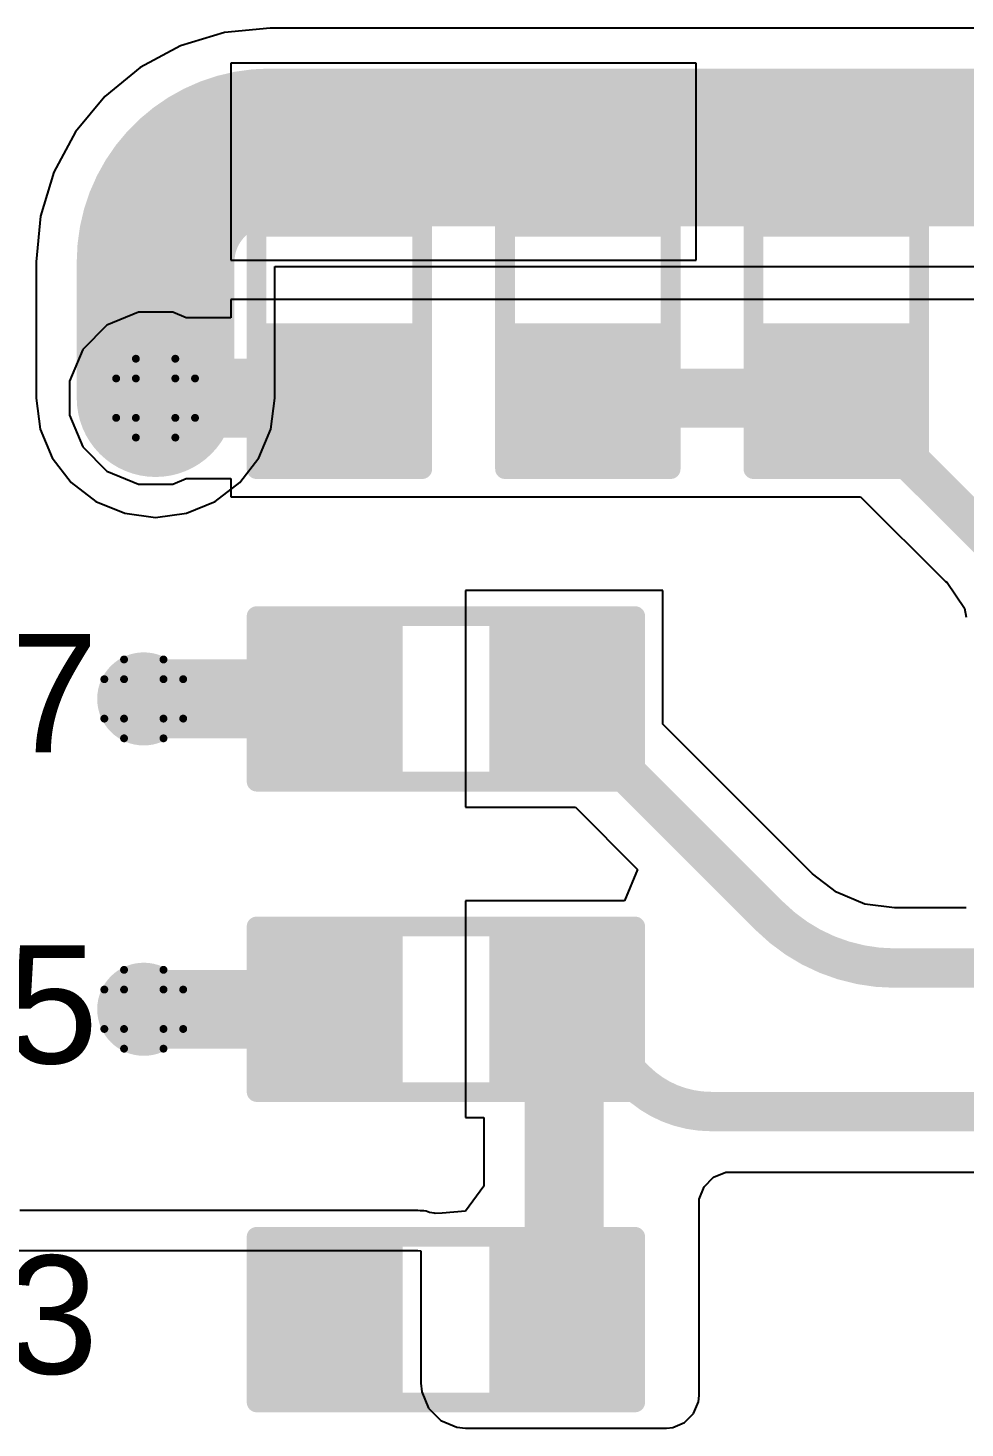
# Model space of a CAD drawing. Header units: inches. Extents: x -0.1 to 10.2, y 0 to 6.5.
# Drawn here: x 0.2557 to 0.4933, y 3.3129 to 3.6681 of the extents above; entities that cross this region are included whole.
import ezdxf

# ---------------------------------------------------------------- set-up
doc = ezdxf.new("R2010")
doc.units = ezdxf.units.IN
doc.header["$MEASUREMENT"] = 0
for name, color, linetype in [('Bottom Layer', 5, 'Continuous'), ('Drill Drawing', 1, 'Continuous'), ('Top Layer', 1, 'Continuous'), ('Top Overlay', 2, 'Continuous'), ('Top Paste', 8, 'Continuous'), ('Top Solder', 216, 'Continuous'), ('Via Holes', 16, 'Continuous')]:
    doc.layers.add(name, color=color, linetype=linetype)
doc.styles.add('Arial', font='', dxfattribs={"height": 0.2})
doc.styles.get('Arial').set_extended_font_data('Arial')

# ---------------------------------------------------------------- blocks, each defined once
blk = doc.blocks.new('R___0603_29')
at = {"layer": 'Top Layer'}
for points in [[(-0.015, 0.0175), (-0.015, -0.0175), (-0.045, -0.0175), (-0.045, 0.0175)], [(0.045, 0.0175), (0.045, -0.0175), (0.015, -0.0175), (0.015, 0.0175)]]:
    blk.add_hatch(color=1, dxfattribs=at).paths.add_polyline_path(points)
at = {"layer": 'Top Paste'}
for points in [[(-0.015, 0.0175), (-0.015, -0.0175), (-0.045, -0.0175), (-0.045, 0.0175)], [(0.045, 0.0175), (0.045, -0.0175), (0.015, -0.0175), (0.015, 0.0175)]]:
    blk.add_hatch(color=8, dxfattribs=at).paths.add_polyline_path(points)
at = {"layer": 'Top Solder'}
for points in [[(-0.011, 0.0215), (-0.011, -0.0215), (-0.049, -0.0215), (-0.049, 0.0215)], [(0.049, 0.0215), (0.049, -0.0215), (0.011, -0.0215), (0.011, 0.0215)]]:
    blk.add_hatch(color=216, dxfattribs=at).paths.add_polyline_path(points)
at = {"layer": 'Top Overlay'}
for points in [[(-0.048, -0.021, 0.005, 0.005, 0), (-0.048, 0.021, 0.005, 0.005, 0)], [(0.048, 0.021, 0.005, 0.005, 0), (-0.048, 0.021, 0.005, 0.005, 0)], [(0.048, -0.021, 0.005, 0.005, 0), (0.048, 0.021, 0.005, 0.005, 0)], [(0.048, -0.021, 0.005, 0.005, 0), (-0.048, -0.021, 0.005, 0.005, 0)]]:
    blk.add_lwpolyline(points, format="xyseb", dxfattribs=at)
for points in [[(-0.04925, 0.021, 0.0025, 0.0025, 1), (-0.04675, 0.021, 0.0025, 0.0025, 1)], [(-0.04925, 0.021, 0.0025, 0.0025, 1), (-0.04675, 0.021, 0.0025, 0.0025, 1)], [(0.04675, 0.021, 0.0025, 0.0025, 1), (0.04925, 0.021, 0.0025, 0.0025, 1)], [(0.04675, 0.021, 0.0025, 0.0025, 1), (0.04925, 0.021, 0.0025, 0.0025, 1)], [(-0.04925, -0.021, 0.0025, 0.0025, 1), (-0.04675, -0.021, 0.0025, 0.0025, 1)], [(-0.04925, -0.021, 0.0025, 0.0025, 1), (-0.04675, -0.021, 0.0025, 0.0025, 1)], [(0.04675, -0.021, 0.0025, 0.0025, 1), (0.04925, -0.021, 0.0025, 0.0025, 1)], [(0.04675, -0.021, 0.0025, 0.0025, 1), (0.04925, -0.021, 0.0025, 0.0025, 1)]]:
    blk.add_lwpolyline(points, format="xyseb", close=True, dxfattribs=at)
blk = doc.blocks.new('R___0603_30')
at = {"layer": 'Top Layer'}
for points in [[(-0.015, 0.0175), (-0.015, -0.0175), (-0.045, -0.0175), (-0.045, 0.0175)], [(0.045, 0.0175), (0.045, -0.0175), (0.015, -0.0175), (0.015, 0.0175)]]:
    blk.add_hatch(color=1, dxfattribs=at).paths.add_polyline_path(points)
at = {"layer": 'Top Paste'}
for points in [[(-0.015, 0.0175), (-0.015, -0.0175), (-0.045, -0.0175), (-0.045, 0.0175)], [(0.045, 0.0175), (0.045, -0.0175), (0.015, -0.0175), (0.015, 0.0175)]]:
    blk.add_hatch(color=8, dxfattribs=at).paths.add_polyline_path(points)
at = {"layer": 'Top Solder'}
for points in [[(-0.011, 0.0215), (-0.011, -0.0215), (-0.049, -0.0215), (-0.049, 0.0215)], [(0.049, 0.0215), (0.049, -0.0215), (0.011, -0.0215), (0.011, 0.0215)]]:
    blk.add_hatch(color=216, dxfattribs=at).paths.add_polyline_path(points)
at = {"layer": 'Top Overlay'}
for points in [[(-0.048, -0.021, 0.005, 0.005, 0), (-0.048, 0.021, 0.005, 0.005, 0)], [(-0.048, 0.021, 0.005, 0.005, 0), (0.048, 0.021, 0.005, 0.005, 0)], [(0.048, -0.021, 0.005, 0.005, 0), (0.048, 0.021, 0.005, 0.005, 0)], [(-0.048, -0.021, 0.005, 0.005, 0), (0.048, -0.021, 0.005, 0.005, 0)]]:
    blk.add_lwpolyline(points, format="xyseb", dxfattribs=at)
for points in [[(-0.04925, 0.021, 0.0025, 0.0025, 1), (-0.04675, 0.021, 0.0025, 0.0025, 1)], [(-0.04925, 0.021, 0.0025, 0.0025, 1), (-0.04675, 0.021, 0.0025, 0.0025, 1)], [(0.04675, 0.021, 0.0025, 0.0025, 1), (0.04925, 0.021, 0.0025, 0.0025, 1)], [(0.04675, 0.021, 0.0025, 0.0025, 1), (0.04925, 0.021, 0.0025, 0.0025, 1)], [(-0.04925, -0.021, 0.0025, 0.0025, 1), (-0.04675, -0.021, 0.0025, 0.0025, 1)], [(-0.04925, -0.021, 0.0025, 0.0025, 1), (-0.04675, -0.021, 0.0025, 0.0025, 1)], [(0.04675, -0.021, 0.0025, 0.0025, 1), (0.04925, -0.021, 0.0025, 0.0025, 1)], [(0.04675, -0.021, 0.0025, 0.0025, 1), (0.04925, -0.021, 0.0025, 0.0025, 1)]]:
    blk.add_lwpolyline(points, format="xyseb", close=True, dxfattribs=at)
blk = doc.blocks.new('R___0603_31')
at = {"layer": 'Top Layer'}
for points in [[(-0.015, 0.0175), (-0.015, -0.0175), (-0.045, -0.0175), (-0.045, 0.0175)], [(0.045, 0.0175), (0.045, -0.0175), (0.015, -0.0175), (0.015, 0.0175)]]:
    blk.add_hatch(color=1, dxfattribs=at).paths.add_polyline_path(points)
at = {"layer": 'Top Paste'}
for points in [[(-0.015, 0.0175), (-0.015, -0.0175), (-0.045, -0.0175), (-0.045, 0.0175)], [(0.045, 0.0175), (0.045, -0.0175), (0.015, -0.0175), (0.015, 0.0175)]]:
    blk.add_hatch(color=8, dxfattribs=at).paths.add_polyline_path(points)
at = {"layer": 'Top Solder'}
for points in [[(-0.011, 0.0215), (-0.011, -0.0215), (-0.049, -0.0215), (-0.049, 0.0215)], [(0.049, 0.0215), (0.049, -0.0215), (0.011, -0.0215), (0.011, 0.0215)]]:
    blk.add_hatch(color=216, dxfattribs=at).paths.add_polyline_path(points)
at = {"layer": 'Top Overlay'}
for points in [[(-0.048, 0.021, 0.005, 0.005, 0), (-0.048, -0.021, 0.005, 0.005, 0)], [(-0.048, 0.021, 0.005, 0.005, 0), (0.048, 0.021, 0.005, 0.005, 0)], [(0.048, 0.021, 0.005, 0.005, 0), (0.048, -0.021, 0.005, 0.005, 0)], [(-0.048, -0.021, 0.005, 0.005, 0), (0.048, -0.021, 0.005, 0.005, 0)]]:
    blk.add_lwpolyline(points, format="xyseb", dxfattribs=at)
for points in [[(-0.04925, 0.021, 0.0025, 0.0025, 1), (-0.04675, 0.021, 0.0025, 0.0025, 1)], [(-0.04925, 0.021, 0.0025, 0.0025, 1), (-0.04675, 0.021, 0.0025, 0.0025, 1)], [(0.04675, 0.021, 0.0025, 0.0025, 1), (0.04925, 0.021, 0.0025, 0.0025, 1)], [(0.04675, 0.021, 0.0025, 0.0025, 1), (0.04925, 0.021, 0.0025, 0.0025, 1)], [(-0.04925, -0.021, 0.0025, 0.0025, 1), (-0.04675, -0.021, 0.0025, 0.0025, 1)], [(-0.04925, -0.021, 0.0025, 0.0025, 1), (-0.04675, -0.021, 0.0025, 0.0025, 1)], [(0.04675, -0.021, 0.0025, 0.0025, 1), (0.04925, -0.021, 0.0025, 0.0025, 1)], [(0.04675, -0.021, 0.0025, 0.0025, 1), (0.04925, -0.021, 0.0025, 0.0025, 1)]]:
    blk.add_lwpolyline(points, format="xyseb", close=True, dxfattribs=at)
blk = doc.blocks.new('R___0603_32')
at = {"layer": 'Top Layer'}
for points in [[(-0.015, 0.0175), (-0.015, -0.0175), (-0.045, -0.0175), (-0.045, 0.0175)], [(0.045, 0.0175), (0.045, -0.0175), (0.015, -0.0175), (0.015, 0.0175)]]:
    blk.add_hatch(color=1, dxfattribs=at).paths.add_polyline_path(points)
at = {"layer": 'Top Paste'}
for points in [[(-0.015, 0.0175), (-0.015, -0.0175), (-0.045, -0.0175), (-0.045, 0.0175)], [(0.045, 0.0175), (0.045, -0.0175), (0.015, -0.0175), (0.015, 0.0175)]]:
    blk.add_hatch(color=8, dxfattribs=at).paths.add_polyline_path(points)
at = {"layer": 'Top Solder'}
for points in [[(-0.011, 0.0215), (-0.011, -0.0215), (-0.049, -0.0215), (-0.049, 0.0215)], [(0.049, 0.0215), (0.049, -0.0215), (0.011, -0.0215), (0.011, 0.0215)]]:
    blk.add_hatch(color=216, dxfattribs=at).paths.add_polyline_path(points)
at = {"layer": 'Top Overlay'}
for points in [[(-0.048, 0.021, 0.005, 0.005, 0), (-0.048, -0.021, 0.005, 0.005, 0)], [(0.048, 0.021, 0.005, 0.005, 0), (-0.048, 0.021, 0.005, 0.005, 0)], [(0.048, 0.021, 0.005, 0.005, 0), (0.048, -0.021, 0.005, 0.005, 0)], [(0.048, -0.021, 0.005, 0.005, 0), (-0.048, -0.021, 0.005, 0.005, 0)]]:
    blk.add_lwpolyline(points, format="xyseb", dxfattribs=at)
for points in [[(-0.04925, 0.021, 0.0025, 0.0025, 1), (-0.04675, 0.021, 0.0025, 0.0025, 1)], [(-0.04925, 0.021, 0.0025, 0.0025, 1), (-0.04675, 0.021, 0.0025, 0.0025, 1)], [(0.04675, 0.021, 0.0025, 0.0025, 1), (0.04925, 0.021, 0.0025, 0.0025, 1)], [(0.04675, 0.021, 0.0025, 0.0025, 1), (0.04925, 0.021, 0.0025, 0.0025, 1)], [(-0.04925, -0.021, 0.0025, 0.0025, 1), (-0.04675, -0.021, 0.0025, 0.0025, 1)], [(-0.04925, -0.021, 0.0025, 0.0025, 1), (-0.04675, -0.021, 0.0025, 0.0025, 1)], [(0.04675, -0.021, 0.0025, 0.0025, 1), (0.04925, -0.021, 0.0025, 0.0025, 1)], [(0.04675, -0.021, 0.0025, 0.0025, 1), (0.04925, -0.021, 0.0025, 0.0025, 1)]]:
    blk.add_lwpolyline(points, format="xyseb", close=True, dxfattribs=at)
blk = doc.blocks.new('R___0603_33')
at = {"layer": 'Top Layer'}
for points in [[(-0.015, 0.0175), (-0.015, -0.0175), (-0.045, -0.0175), (-0.045, 0.0175)], [(0.045, 0.0175), (0.045, -0.0175), (0.015, -0.0175), (0.015, 0.0175)]]:
    blk.add_hatch(color=1, dxfattribs=at).paths.add_polyline_path(points)
at = {"layer": 'Top Paste'}
for points in [[(-0.015, 0.0175), (-0.015, -0.0175), (-0.045, -0.0175), (-0.045, 0.0175)], [(0.045, 0.0175), (0.045, -0.0175), (0.015, -0.0175), (0.015, 0.0175)]]:
    blk.add_hatch(color=8, dxfattribs=at).paths.add_polyline_path(points)
at = {"layer": 'Top Solder'}
for points in [[(-0.011, 0.0215), (-0.011, -0.0215), (-0.049, -0.0215), (-0.049, 0.0215)], [(0.049, 0.0215), (0.049, -0.0215), (0.011, -0.0215), (0.011, 0.0215)]]:
    blk.add_hatch(color=216, dxfattribs=at).paths.add_polyline_path(points)
at = {"layer": 'Top Overlay'}
for points in [[(-0.048, -0.021, 0.005, 0.005, 0), (-0.048, 0.021, 0.005, 0.005, 0)], [(0.048, 0.021, 0.005, 0.005, 0), (-0.048, 0.021, 0.005, 0.005, 0)], [(0.048, -0.021, 0.005, 0.005, 0), (0.048, 0.021, 0.005, 0.005, 0)], [(0.048, -0.021, 0.005, 0.005, 0), (-0.048, -0.021, 0.005, 0.005, 0)]]:
    blk.add_lwpolyline(points, format="xyseb", dxfattribs=at)
for points in [[(-0.04925, 0.021, 0.0025, 0.0025, 1), (-0.04675, 0.021, 0.0025, 0.0025, 1)], [(-0.04925, 0.021, 0.0025, 0.0025, 1), (-0.04675, 0.021, 0.0025, 0.0025, 1)], [(0.04675, 0.021, 0.0025, 0.0025, 1), (0.04925, 0.021, 0.0025, 0.0025, 1)], [(0.04675, 0.021, 0.0025, 0.0025, 1), (0.04925, 0.021, 0.0025, 0.0025, 1)], [(-0.04925, -0.021, 0.0025, 0.0025, 1), (-0.04675, -0.021, 0.0025, 0.0025, 1)], [(-0.04925, -0.021, 0.0025, 0.0025, 1), (-0.04675, -0.021, 0.0025, 0.0025, 1)], [(0.04675, -0.021, 0.0025, 0.0025, 1), (0.04925, -0.021, 0.0025, 0.0025, 1)], [(0.04675, -0.021, 0.0025, 0.0025, 1), (0.04925, -0.021, 0.0025, 0.0025, 1)]]:
    blk.add_lwpolyline(points, format="xyseb", close=True, dxfattribs=at)
blk = doc.blocks.new('R___0603_34')
at = {"layer": 'Top Layer'}
for points in [[(-0.015, 0.0175), (-0.015, -0.0175), (-0.045, -0.0175), (-0.045, 0.0175)], [(0.045, 0.0175), (0.045, -0.0175), (0.015, -0.0175), (0.015, 0.0175)]]:
    blk.add_hatch(color=1, dxfattribs=at).paths.add_polyline_path(points)
at = {"layer": 'Top Paste'}
for points in [[(-0.015, 0.0175), (-0.015, -0.0175), (-0.045, -0.0175), (-0.045, 0.0175)], [(0.045, 0.0175), (0.045, -0.0175), (0.015, -0.0175), (0.015, 0.0175)]]:
    blk.add_hatch(color=8, dxfattribs=at).paths.add_polyline_path(points)
at = {"layer": 'Top Solder'}
for points in [[(-0.011, 0.0215), (-0.011, -0.0215), (-0.049, -0.0215), (-0.049, 0.0215)], [(0.049, 0.0215), (0.049, -0.0215), (0.011, -0.0215), (0.011, 0.0215)]]:
    blk.add_hatch(color=216, dxfattribs=at).paths.add_polyline_path(points)
at = {"layer": 'Top Overlay'}
for points in [[(-0.048, -0.021, 0.005, 0.005, 0), (-0.048, 0.021, 0.005, 0.005, 0)], [(-0.048, 0.021, 0.005, 0.005, 0), (0.048, 0.021, 0.005, 0.005, 0)], [(0.048, -0.021, 0.005, 0.005, 0), (0.048, 0.021, 0.005, 0.005, 0)], [(-0.048, -0.021, 0.005, 0.005, 0), (0.048, -0.021, 0.005, 0.005, 0)]]:
    blk.add_lwpolyline(points, format="xyseb", dxfattribs=at)
for points in [[(-0.04925, 0.021, 0.0025, 0.0025, 1), (-0.04675, 0.021, 0.0025, 0.0025, 1)], [(-0.04925, 0.021, 0.0025, 0.0025, 1), (-0.04675, 0.021, 0.0025, 0.0025, 1)], [(0.04675, 0.021, 0.0025, 0.0025, 1), (0.04925, 0.021, 0.0025, 0.0025, 1)], [(0.04675, 0.021, 0.0025, 0.0025, 1), (0.04925, 0.021, 0.0025, 0.0025, 1)], [(-0.04925, -0.021, 0.0025, 0.0025, 1), (-0.04675, -0.021, 0.0025, 0.0025, 1)], [(-0.04925, -0.021, 0.0025, 0.0025, 1), (-0.04675, -0.021, 0.0025, 0.0025, 1)], [(0.04675, -0.021, 0.0025, 0.0025, 1), (0.04925, -0.021, 0.0025, 0.0025, 1)], [(0.04675, -0.021, 0.0025, 0.0025, 1), (0.04925, -0.021, 0.0025, 0.0025, 1)]]:
    blk.add_lwpolyline(points, format="xyseb", close=True, dxfattribs=at)

msp = doc.modelspace()

# ---------------------------------------------------------------- hatches: boundary and pattern name
at = {"layer": 'Bottom Layer'}
h = msp.add_hatch(color=5, dxfattribs=at)
edge = h.paths.add_edge_path()
edge.add_arc((0.28803, 3.57417), 0.01181, 0, 360)
h = msp.add_hatch(color=5, dxfattribs=at)
edge = h.paths.add_edge_path()
edge.add_arc((0.28503, 3.49787), 0.01181, 0, 360)
h = msp.add_hatch(color=5, dxfattribs=at)
edge = h.paths.add_edge_path()
edge.add_arc((0.28503, 3.41913), 0.01181, 0, 360)
at = {"layer": 'Top Layer'}
h = msp.add_hatch(color=1, dxfattribs=at)
edge = h.paths.add_edge_path()
edge.add_arc((0.28803, 3.57417), 0.01181, 0, 360)
h = msp.add_hatch(color=1, dxfattribs=at)
edge = h.paths.add_edge_path()
edge.add_arc((0.28503, 3.49787), 0.01181, 0, 360)
h = msp.add_hatch(color=1, dxfattribs=at)
edge = h.paths.add_edge_path()
edge.add_arc((0.28503, 3.41913), 0.01181, 0, 360)
at = {"layer": 'Via Holes'}
h = msp.add_hatch(color=7, dxfattribs=at)
edge = h.paths.add_edge_path()
edge.add_arc((0.28803, 3.57417), 0.00591, 0, 360)
h = msp.add_hatch(color=7, dxfattribs=at)
edge = h.paths.add_edge_path()
edge.add_arc((0.28503, 3.49787), 0.00591, 0, 360)
h = msp.add_hatch(color=7, dxfattribs=at)
edge = h.paths.add_edge_path()
edge.add_arc((0.28503, 3.41913), 0.00591, 0, 360)

# ---------------------------------------------------------------- linework, layer by layer
at = {"layer": 'Bottom Layer'}
for p, q in [((0.30548, 3.66694), (0.29436, 3.66357)), ((0.31705, 3.66808), (0.30548, 3.66694)), ((0.31705, 3.66805), (0.31705, 3.66808)), ((1.05087, 3.66805), (0.31705, 3.66805)), ((0.29436, 3.66357), (0.2841, 3.65809)), ((0.2841, 3.65809), (0.27512, 3.65071)), ((0.27512, 3.65071), (0.26774, 3.64172)), ((0.26774, 3.64172), (0.26226, 3.63147)), ((0.26226, 3.63147), (0.25888, 3.62035)), ((0.25888, 3.62035), (0.25775, 3.60878)), ((0.25775, 3.60878), (0.25777, 3.60878)), ((0.25777, 3.60878), (0.25777, 3.57417)), ((0.31829, 3.57417), (0.31829, 3.60754)), ((0.31829, 3.60754), (1.05088, 3.60754)), ((0.25777, 3.57417), (0.2588, 3.56634)), ((0.31726, 3.56634), (0.31829, 3.57417)), ((0.2588, 3.56634), (0.26183, 3.55904)), ((0.31424, 3.55904), (0.31726, 3.56634)), ((0.26183, 3.55904), (0.26663, 3.55278)), ((0.30943, 3.55278), (0.31424, 3.55904)), ((0.26663, 3.55278), (0.2729, 3.54797)), ((0.30316, 3.54797), (0.30943, 3.55278)), ((0.2729, 3.54797), (0.2802, 3.54495)), ((0.2802, 3.54495), (0.28803, 3.54391)), ((0.28803, 3.54391), (0.29586, 3.54495)), ((0.29586, 3.54495), (0.30316, 3.54797))]:
    msp.add_line(p, q, dxfattribs=at)
for points in [[(0.28803, 3.60878, 0.04, 0.04, -0.414214), (0.31705, 3.6378, 0.04, 0.04, 0)], [(0.31705, 3.6378, 0.04, 0.04, 0), (1.05087, 3.6378, 0.04, 0.04, 0)], [(0.28803, 3.57417, 0.04, 0.04, 0), (0.28803, 3.60878, 0.04, 0.04, 0)]]:
    msp.add_lwpolyline(points, format="xyseb", dxfattribs=at)
for points in [[(0.30705, 3.6378, 0.02, 0.02, 1), (0.32705, 3.6378, 0.02, 0.02, 1)], [(0.30705, 3.6378, 0.02, 0.02, 1), (0.32705, 3.6378, 0.02, 0.02, 1)], [(0.27803, 3.60878, 0.02, 0.02, 1), (0.29803, 3.60878, 0.02, 0.02, 1)], [(0.27803, 3.60878, 0.02, 0.02, 1), (0.29803, 3.60878, 0.02, 0.02, 1)], [(0.27803, 3.57417, 0.02, 0.02, 1), (0.29803, 3.57417, 0.02, 0.02, 1)]]:
    msp.add_lwpolyline(points, format="xyseb", close=True, dxfattribs=at)
at = {"layer": 'Drill Drawing'}
for points in [[(0.28303, 3.57917, 0.002, 0.002, 0), (0.28303, 3.58417, 0.002, 0.002, 0)], [(0.28303, 3.58417, 0.002, 0.002, 0), (0.29303, 3.58417, 0.002, 0.002, 0)], [(0.29303, 3.57917, 0.002, 0.002, 0), (0.29303, 3.58417, 0.002, 0.002, 0)], [(0.27803, 3.56917, 0.002, 0.002, 0), (0.27803, 3.57917, 0.002, 0.002, 0)], [(0.27803, 3.57917, 0.002, 0.002, 0), (0.28303, 3.57917, 0.002, 0.002, 0)], [(0.29303, 3.57917, 0.002, 0.002, 0), (0.29803, 3.57917, 0.002, 0.002, 0)], [(0.29803, 3.56917, 0.002, 0.002, 0), (0.29803, 3.57917, 0.002, 0.002, 0)], [(0.27803, 3.56917, 0.002, 0.002, 0), (0.28303, 3.56917, 0.002, 0.002, 0)], [(0.28303, 3.56417, 0.002, 0.002, 0), (0.28303, 3.56917, 0.002, 0.002, 0)], [(0.29303, 3.56917, 0.002, 0.002, 0), (0.29803, 3.56917, 0.002, 0.002, 0)], [(0.29303, 3.56417, 0.002, 0.002, 0), (0.29303, 3.56917, 0.002, 0.002, 0)], [(0.28303, 3.56417, 0.002, 0.002, 0), (0.29303, 3.56417, 0.002, 0.002, 0)], [(0.28003, 3.50287, 0.002, 0.002, 0), (0.28003, 3.50787, 0.002, 0.002, 0)], [(0.28003, 3.50787, 0.002, 0.002, 0), (0.29003, 3.50787, 0.002, 0.002, 0)], [(0.29003, 3.50287, 0.002, 0.002, 0), (0.29003, 3.50787, 0.002, 0.002, 0)], [(0.27503, 3.49287, 0.002, 0.002, 0), (0.27503, 3.50287, 0.002, 0.002, 0)], [(0.27503, 3.50287, 0.002, 0.002, 0), (0.28003, 3.50287, 0.002, 0.002, 0)], [(0.29003, 3.50287, 0.002, 0.002, 0), (0.29503, 3.50287, 0.002, 0.002, 0)], [(0.29503, 3.49287, 0.002, 0.002, 0), (0.29503, 3.50287, 0.002, 0.002, 0)], [(0.27503, 3.49287, 0.002, 0.002, 0), (0.28003, 3.49287, 0.002, 0.002, 0)], [(0.28003, 3.48787, 0.002, 0.002, 0), (0.28003, 3.49287, 0.002, 0.002, 0)], [(0.29003, 3.49287, 0.002, 0.002, 0), (0.29503, 3.49287, 0.002, 0.002, 0)], [(0.29003, 3.48787, 0.002, 0.002, 0), (0.29003, 3.49287, 0.002, 0.002, 0)], [(0.28003, 3.48787, 0.002, 0.002, 0), (0.29003, 3.48787, 0.002, 0.002, 0)], [(0.28003, 3.42413, 0.002, 0.002, 0), (0.28003, 3.42913, 0.002, 0.002, 0)], [(0.28003, 3.42913, 0.002, 0.002, 0), (0.29003, 3.42913, 0.002, 0.002, 0)], [(0.29003, 3.42413, 0.002, 0.002, 0), (0.29003, 3.42913, 0.002, 0.002, 0)], [(0.27503, 3.41413, 0.002, 0.002, 0), (0.27503, 3.42413, 0.002, 0.002, 0)], [(0.27503, 3.42413, 0.002, 0.002, 0), (0.28003, 3.42413, 0.002, 0.002, 0)], [(0.29003, 3.42413, 0.002, 0.002, 0), (0.29503, 3.42413, 0.002, 0.002, 0)], [(0.29503, 3.41413, 0.002, 0.002, 0), (0.29503, 3.42413, 0.002, 0.002, 0)], [(0.27503, 3.41413, 0.002, 0.002, 0), (0.28003, 3.41413, 0.002, 0.002, 0)], [(0.28003, 3.40913, 0.002, 0.002, 0), (0.28003, 3.41413, 0.002, 0.002, 0)], [(0.29003, 3.41413, 0.002, 0.002, 0), (0.29503, 3.41413, 0.002, 0.002, 0)], [(0.29003, 3.40913, 0.002, 0.002, 0), (0.29003, 3.41413, 0.002, 0.002, 0)], [(0.28003, 3.40913, 0.002, 0.002, 0), (0.29003, 3.40913, 0.002, 0.002, 0)]]:
    msp.add_lwpolyline(points, format="xyseb", dxfattribs=at)
for points in [[(0.28253, 3.58417, 0.001, 0.001, 1), (0.28353, 3.58417, 0.001, 0.001, 1)], [(0.28253, 3.58417, 0.001, 0.001, 1), (0.28353, 3.58417, 0.001, 0.001, 1)], [(0.29253, 3.58417, 0.001, 0.001, 1), (0.29353, 3.58417, 0.001, 0.001, 1)], [(0.29253, 3.58417, 0.001, 0.001, 1), (0.29353, 3.58417, 0.001, 0.001, 1)], [(0.27753, 3.57917, 0.001, 0.001, 1), (0.27853, 3.57917, 0.001, 0.001, 1)], [(0.27753, 3.57917, 0.001, 0.001, 1), (0.27853, 3.57917, 0.001, 0.001, 1)], [(0.28253, 3.57917, 0.001, 0.001, 1), (0.28353, 3.57917, 0.001, 0.001, 1)], [(0.28253, 3.57917, 0.001, 0.001, 1), (0.28353, 3.57917, 0.001, 0.001, 1)], [(0.29253, 3.57917, 0.001, 0.001, 1), (0.29353, 3.57917, 0.001, 0.001, 1)], [(0.29253, 3.57917, 0.001, 0.001, 1), (0.29353, 3.57917, 0.001, 0.001, 1)], [(0.29753, 3.57917, 0.001, 0.001, 1), (0.29853, 3.57917, 0.001, 0.001, 1)], [(0.29753, 3.57917, 0.001, 0.001, 1), (0.29853, 3.57917, 0.001, 0.001, 1)], [(0.27753, 3.56917, 0.001, 0.001, 1), (0.27853, 3.56917, 0.001, 0.001, 1)], [(0.27753, 3.56917, 0.001, 0.001, 1), (0.27853, 3.56917, 0.001, 0.001, 1)], [(0.28253, 3.56917, 0.001, 0.001, 1), (0.28353, 3.56917, 0.001, 0.001, 1)], [(0.28253, 3.56917, 0.001, 0.001, 1), (0.28353, 3.56917, 0.001, 0.001, 1)], [(0.29253, 3.56917, 0.001, 0.001, 1), (0.29353, 3.56917, 0.001, 0.001, 1)], [(0.29253, 3.56917, 0.001, 0.001, 1), (0.29353, 3.56917, 0.001, 0.001, 1)], [(0.29753, 3.56917, 0.001, 0.001, 1), (0.29853, 3.56917, 0.001, 0.001, 1)], [(0.29753, 3.56917, 0.001, 0.001, 1), (0.29853, 3.56917, 0.001, 0.001, 1)], [(0.28253, 3.56417, 0.001, 0.001, 1), (0.28353, 3.56417, 0.001, 0.001, 1)], [(0.28253, 3.56417, 0.001, 0.001, 1), (0.28353, 3.56417, 0.001, 0.001, 1)], [(0.29253, 3.56417, 0.001, 0.001, 1), (0.29353, 3.56417, 0.001, 0.001, 1)], [(0.29253, 3.56417, 0.001, 0.001, 1), (0.29353, 3.56417, 0.001, 0.001, 1)], [(0.27953, 3.50787, 0.001, 0.001, 1), (0.28053, 3.50787, 0.001, 0.001, 1)], [(0.27953, 3.50787, 0.001, 0.001, 1), (0.28053, 3.50787, 0.001, 0.001, 1)], [(0.28953, 3.50787, 0.001, 0.001, 1), (0.29053, 3.50787, 0.001, 0.001, 1)], [(0.28953, 3.50787, 0.001, 0.001, 1), (0.29053, 3.50787, 0.001, 0.001, 1)], [(0.27453, 3.50287, 0.001, 0.001, 1), (0.27553, 3.50287, 0.001, 0.001, 1)], [(0.27453, 3.50287, 0.001, 0.001, 1), (0.27553, 3.50287, 0.001, 0.001, 1)], [(0.27953, 3.50287, 0.001, 0.001, 1), (0.28053, 3.50287, 0.001, 0.001, 1)], [(0.27953, 3.50287, 0.001, 0.001, 1), (0.28053, 3.50287, 0.001, 0.001, 1)], [(0.28953, 3.50287, 0.001, 0.001, 1), (0.29053, 3.50287, 0.001, 0.001, 1)], [(0.28953, 3.50287, 0.001, 0.001, 1), (0.29053, 3.50287, 0.001, 0.001, 1)], [(0.29453, 3.50287, 0.001, 0.001, 1), (0.29553, 3.50287, 0.001, 0.001, 1)], [(0.29453, 3.50287, 0.001, 0.001, 1), (0.29553, 3.50287, 0.001, 0.001, 1)], [(0.27453, 3.49287, 0.001, 0.001, 1), (0.27553, 3.49287, 0.001, 0.001, 1)], [(0.27453, 3.49287, 0.001, 0.001, 1), (0.27553, 3.49287, 0.001, 0.001, 1)], [(0.27953, 3.49287, 0.001, 0.001, 1), (0.28053, 3.49287, 0.001, 0.001, 1)], [(0.27953, 3.49287, 0.001, 0.001, 1), (0.28053, 3.49287, 0.001, 0.001, 1)], [(0.28953, 3.49287, 0.001, 0.001, 1), (0.29053, 3.49287, 0.001, 0.001, 1)], [(0.28953, 3.49287, 0.001, 0.001, 1), (0.29053, 3.49287, 0.001, 0.001, 1)], [(0.29453, 3.49287, 0.001, 0.001, 1), (0.29553, 3.49287, 0.001, 0.001, 1)], [(0.29453, 3.49287, 0.001, 0.001, 1), (0.29553, 3.49287, 0.001, 0.001, 1)], [(0.27953, 3.48787, 0.001, 0.001, 1), (0.28053, 3.48787, 0.001, 0.001, 1)], [(0.27953, 3.48787, 0.001, 0.001, 1), (0.28053, 3.48787, 0.001, 0.001, 1)], [(0.28953, 3.48787, 0.001, 0.001, 1), (0.29053, 3.48787, 0.001, 0.001, 1)], [(0.28953, 3.48787, 0.001, 0.001, 1), (0.29053, 3.48787, 0.001, 0.001, 1)], [(0.27953, 3.42913, 0.001, 0.001, 1), (0.28053, 3.42913, 0.001, 0.001, 1)], [(0.27953, 3.42913, 0.001, 0.001, 1), (0.28053, 3.42913, 0.001, 0.001, 1)], [(0.28953, 3.42913, 0.001, 0.001, 1), (0.29053, 3.42913, 0.001, 0.001, 1)], [(0.28953, 3.42913, 0.001, 0.001, 1), (0.29053, 3.42913, 0.001, 0.001, 1)], [(0.27453, 3.42413, 0.001, 0.001, 1), (0.27553, 3.42413, 0.001, 0.001, 1)], [(0.27453, 3.42413, 0.001, 0.001, 1), (0.27553, 3.42413, 0.001, 0.001, 1)], [(0.27953, 3.42413, 0.001, 0.001, 1), (0.28053, 3.42413, 0.001, 0.001, 1)], [(0.27953, 3.42413, 0.001, 0.001, 1), (0.28053, 3.42413, 0.001, 0.001, 1)], [(0.28953, 3.42413, 0.001, 0.001, 1), (0.29053, 3.42413, 0.001, 0.001, 1)], [(0.28953, 3.42413, 0.001, 0.001, 1), (0.29053, 3.42413, 0.001, 0.001, 1)], [(0.29453, 3.42413, 0.001, 0.001, 1), (0.29553, 3.42413, 0.001, 0.001, 1)], [(0.29453, 3.42413, 0.001, 0.001, 1), (0.29553, 3.42413, 0.001, 0.001, 1)], [(0.27453, 3.41413, 0.001, 0.001, 1), (0.27553, 3.41413, 0.001, 0.001, 1)], [(0.27453, 3.41413, 0.001, 0.001, 1), (0.27553, 3.41413, 0.001, 0.001, 1)], [(0.27953, 3.41413, 0.001, 0.001, 1), (0.28053, 3.41413, 0.001, 0.001, 1)], [(0.27953, 3.41413, 0.001, 0.001, 1), (0.28053, 3.41413, 0.001, 0.001, 1)], [(0.28953, 3.41413, 0.001, 0.001, 1), (0.29053, 3.41413, 0.001, 0.001, 1)], [(0.28953, 3.41413, 0.001, 0.001, 1), (0.29053, 3.41413, 0.001, 0.001, 1)], [(0.29453, 3.41413, 0.001, 0.001, 1), (0.29553, 3.41413, 0.001, 0.001, 1)], [(0.29453, 3.41413, 0.001, 0.001, 1), (0.29553, 3.41413, 0.001, 0.001, 1)], [(0.27953, 3.40913, 0.001, 0.001, 1), (0.28053, 3.40913, 0.001, 0.001, 1)], [(0.27953, 3.40913, 0.001, 0.001, 1), (0.28053, 3.40913, 0.001, 0.001, 1)], [(0.28953, 3.40913, 0.001, 0.001, 1), (0.29053, 3.40913, 0.001, 0.001, 1)], [(0.28953, 3.40913, 0.001, 0.001, 1), (0.29053, 3.40913, 0.001, 0.001, 1)]]:
    msp.add_lwpolyline(points, format="xyseb", close=True, dxfattribs=at)
at = {"layer": 'Top Layer'}
for p, q in [((0.36214, 3.65917), (0.30715, 3.65917)), ((0.30715, 3.65917), (0.30715, 3.60917)), ((0.36215, 3.65917), (0.36214, 3.65917)), ((0.36215, 3.65917), (0.36215, 3.65917)), ((0.37014, 3.65917), (0.36215, 3.65917)), ((0.42514, 3.65917), (0.37014, 3.65917)), ((0.37014, 3.65917), (0.37014, 3.65917)), ((0.37014, 3.65917), (0.37014, 3.65917)), ((0.42514, 3.60917), (0.42514, 3.65917)), ((0.30715, 3.60917), (0.36215, 3.60917)), ((0.36215, 3.60917), (0.36215, 3.60917)), ((0.36215, 3.60917), (0.37014, 3.60917)), ((0.37014, 3.60917), (0.37014, 3.60917)), ((0.37014, 3.60917), (0.42514, 3.60917)), ((0.36214, 3.59917), (0.30715, 3.59917)), ((0.30715, 3.59917), (0.30715, 3.59457)), ((0.36215, 3.59917), (0.36214, 3.59917)), ((0.37014, 3.59917), (0.36215, 3.59917)), ((0.37015, 3.59917), (0.37014, 3.59917)), ((0.42514, 3.59917), (0.37015, 3.59917)), ((0.43313, 3.59917), (0.42514, 3.59917)), ((0.42514, 3.59917), (0.42514, 3.59917)), ((0.48813, 3.59917), (0.43313, 3.59917)), ((0.43313, 3.59917), (0.43313, 3.59917)), ((0.49612, 3.59917), (0.48813, 3.59917)), ((0.48813, 3.59917), (0.48813, 3.59917)), ((0.28369, 3.59598), (0.27568, 3.59266)), ((0.29237, 3.59598), (0.28369, 3.59598)), ((0.2958, 3.59457), (0.29237, 3.59598)), ((0.30715, 3.59457), (0.2958, 3.59457)), ((0.27568, 3.59266), (0.26954, 3.58653)), ((0.26954, 3.58653), (0.26622, 3.57851)), ((0.26622, 3.57851), (0.26622, 3.56983)), ((0.26622, 3.56983), (0.26954, 3.56182)), ((0.26954, 3.56182), (0.27568, 3.55568)), ((0.27568, 3.55568), (0.28369, 3.55236)), ((0.28369, 3.55236), (0.29237, 3.55236)), ((0.29237, 3.55236), (0.2958, 3.55378)), ((0.2958, 3.55378), (0.30715, 3.55378)), ((0.30715, 3.55378), (0.30715, 3.54917)), ((0.30715, 3.54917), (0.36214, 3.54917)), ((0.36214, 3.54917), (0.36215, 3.54917)), ((0.36215, 3.54917), (0.37014, 3.54917)), ((0.37014, 3.54917), (0.37015, 3.54917)), ((0.37015, 3.54917), (0.42514, 3.54917)), ((0.42514, 3.54917), (0.42514, 3.54917)), ((0.42514, 3.54917), (0.43313, 3.54917)), ((0.43313, 3.54917), (0.43313, 3.54917)), ((0.43313, 3.54917), (0.46682, 3.54917)), ((0.46682, 3.54917), (0.4883, 3.52769)), ((0.4883, 3.52769), (0.48831, 3.52768)), ((0.48831, 3.52768), (0.48832, 3.52767)), ((0.48832, 3.52767), (0.48875, 3.52738)), ((0.48875, 3.52738), (0.49312, 3.52085)), ((0.41665, 3.52537), (0.36665, 3.52537)), ((0.36665, 3.52537), (0.36665, 3.47037)), ((0.41665, 3.49146), (0.41665, 3.52537)), ((0.49312, 3.52085), (0.49356, 3.51863)), ((0.45453, 3.45357), (0.41665, 3.49146)), ((0.36665, 3.47037), (0.39447, 3.47037)), ((0.39447, 3.47037), (0.41021, 3.45463)), ((0.41021, 3.45463), (0.4069, 3.44663)), ((0.45461, 3.45345), (0.45453, 3.45357)), ((0.46066, 3.4488), (0.45461, 3.45345)), ((0.4069, 3.44663), (0.36665, 3.44663)), ((0.36665, 3.44663), (0.36665, 3.39163)), ((0.46785, 3.44583), (0.46066, 3.4488)), ((0.47541, 3.44483), (0.46785, 3.44583)), ((0.47556, 3.44486), (0.47541, 3.44483)), ((0.49354, 3.44486), (0.47556, 3.44486)), ((0.36665, 3.39163), (0.37125, 3.39163)), ((0.37125, 3.39163), (0.37125, 3.37423)), ((0.42714, 3.3741), (0.42954, 3.3765)), ((0.42954, 3.3765), (0.43267, 3.3778)), ((0.43267, 3.3778), (0.43437, 3.3778)), ((0.43437, 3.3778), (0.50695, 3.3778)), ((0.37125, 3.37423), (0.36665, 3.36789)), ((0.42584, 3.37097), (0.42714, 3.3741)), ((0.42584, 3.36927), (0.42584, 3.37097)), ((0.35456, 3.36809), (0.25361, 3.36809)), ((0.35514, 3.36797), (0.35456, 3.36809)), ((0.35529, 3.368), (0.35514, 3.36797)), ((0.35552, 3.36796), (0.35529, 3.368)), ((0.35601, 3.36798), (0.35552, 3.36796)), ((0.35665, 3.36789), (0.35601, 3.36798)), ((0.35749, 3.36759), (0.35665, 3.36789)), ((0.35868, 3.36742), (0.35749, 3.36759)), ((0.35892, 3.36728), (0.35868, 3.36742)), ((0.36073, 3.36737), (0.35892, 3.36728)), ((0.36665, 3.36789), (0.36073, 3.36737)), ((0.42584, 3.32116), (0.42584, 3.36927)), ((0.25311, 3.35789), (0.35456, 3.35789)), ((0.35456, 3.35789), (0.35519, 3.3578)), ((0.35519, 3.3578), (0.35529, 3.35781)), ((0.35529, 3.35781), (0.35529, 3.32425)), ((0.35529, 3.32425), (0.35551, 3.32203)), ((0.35551, 3.32203), (0.3572, 3.31794)), ((0.42568, 3.31955), (0.42584, 3.32116)), ((0.3572, 3.31794), (0.36034, 3.31481)), ((0.42444, 3.31657), (0.42568, 3.31955)), ((0.36034, 3.31481), (0.36443, 3.31311)), ((0.41918, 3.31305), (0.42216, 3.31429)), ((0.42216, 3.31429), (0.42444, 3.31657)), ((0.36443, 3.31311), (0.36665, 3.31289)), ((0.36665, 3.31289), (0.41757, 3.31289)), ((0.41757, 3.31289), (0.41918, 3.31305))]:
    msp.add_line(p, q, dxfattribs=at)
for points in [[(0.33465, 3.63417, 0.015, 0.015, 0), (0.39764, 3.63417, 0.015, 0.015, 0)], [(0.28803, 3.57417, 0.02, 0.02, 0), (0.33465, 3.57417, 0.02, 0.02, 0)], [(0.39764, 3.57417, 0.015, 0.015, 0), (0.46063, 3.57417, 0.015, 0.015, 0)], [(0.46063, 3.57417, 0.01, 0.01, 0), (0.47063, 3.56417, 0.01, 0.01, 0)], [(0.47063, 3.56417, 0.01, 0.01, 0), (0.47344, 3.56417, 0.01, 0.01, 0)], [(0.47344, 3.56417, 0.01, 0.01, 0), (0.49912, 3.5385, 0.01, 0.01, 0)], [(0.28503, 3.49787, 0.02, 0.02, 0), (0.33165, 3.49787, 0.02, 0.02, 0)], [(0.39165, 3.49787, 0.01, 0.01, 0), (0.40165, 3.48787, 0.01, 0.01, 0)], [(0.40165, 3.48483, 0.01, 0.01, 0), (0.40165, 3.48787, 0.01, 0.01, 0)], [(0.40165, 3.48483, 0.01, 0.01, 0), (0.44372, 3.44276, 0.01, 0.01, 0)], [(0.47556, 3.42957, 0.01, 0.01, -0.198912), (0.44372, 3.44276, 0.01, 0.01, 0)], [(0.47556, 3.42957, 0.01, 0.01, 0), (0.50984, 3.42957, 0.01, 0.01, 0)], [(0.28503, 3.41913, 0.02, 0.02, 0), (0.33165, 3.41913, 0.02, 0.02, 0)], [(0.39165, 3.34039, 0.02, 0.02, 0), (0.39165, 3.41663, 0.02, 0.02, 0)], [(0.39165, 3.41913, 0.01, 0.01, 0), (0.40966, 3.40112, 0.01, 0.01, 0)], [(0.42886, 3.39318, 0.01, 0.01, -0.198669), (0.40966, 3.40112, 0.01, 0.01, 0)], [(0.42886, 3.39318, 0.01, 0.01, 0), (0.51787, 3.39318, 0.01, 0.01, 0)]]:
    msp.add_lwpolyline(points, format="xyseb", dxfattribs=at)
for points in [[(0.3309, 3.63417, 0.0075, 0.0075, 1), (0.3384, 3.63417, 0.0075, 0.0075, 1)], [(0.39389, 3.63417, 0.0075, 0.0075, 1), (0.40139, 3.63417, 0.0075, 0.0075, 1)], [(0.28303, 3.57417, 0.01, 0.01, 1), (0.29303, 3.57417, 0.01, 0.01, 1)], [(0.32965, 3.57417, 0.01, 0.01, 1), (0.33965, 3.57417, 0.01, 0.01, 1)], [(0.39389, 3.57417, 0.0075, 0.0075, 1), (0.40139, 3.57417, 0.0075, 0.0075, 1)], [(0.45688, 3.57417, 0.0075, 0.0075, 1), (0.46438, 3.57417, 0.0075, 0.0075, 1)], [(0.45813, 3.57417, 0.005, 0.005, 1), (0.46313, 3.57417, 0.005, 0.005, 1)], [(0.46813, 3.56417, 0.005, 0.005, 1), (0.47313, 3.56417, 0.005, 0.005, 1)], [(0.46813, 3.56417, 0.005, 0.005, 1), (0.47313, 3.56417, 0.005, 0.005, 1)], [(0.47094, 3.56417, 0.005, 0.005, 1), (0.47594, 3.56417, 0.005, 0.005, 1)], [(0.47094, 3.56417, 0.005, 0.005, 1), (0.47594, 3.56417, 0.005, 0.005, 1)], [(0.28003, 3.49787, 0.01, 0.01, 1), (0.29003, 3.49787, 0.01, 0.01, 1)], [(0.32665, 3.49787, 0.01, 0.01, 1), (0.33665, 3.49787, 0.01, 0.01, 1)], [(0.38915, 3.49787, 0.005, 0.005, 1), (0.39415, 3.49787, 0.005, 0.005, 1)], [(0.39915, 3.48787, 0.005, 0.005, 1), (0.40415, 3.48787, 0.005, 0.005, 1)], [(0.39915, 3.48787, 0.005, 0.005, 1), (0.40415, 3.48787, 0.005, 0.005, 1)], [(0.39915, 3.48483, 0.005, 0.005, 1), (0.40415, 3.48483, 0.005, 0.005, 1)], [(0.39915, 3.48483, 0.005, 0.005, 1), (0.40415, 3.48483, 0.005, 0.005, 1)], [(0.44122, 3.44276, 0.005, 0.005, 1), (0.44622, 3.44276, 0.005, 0.005, 1)], [(0.44122, 3.44276, 0.005, 0.005, 1), (0.44622, 3.44276, 0.005, 0.005, 1)], [(0.47306, 3.42957, 0.005, 0.005, 1), (0.47806, 3.42957, 0.005, 0.005, 1)], [(0.47306, 3.42957, 0.005, 0.005, 1), (0.47806, 3.42957, 0.005, 0.005, 1)], [(0.28003, 3.41913, 0.01, 0.01, 1), (0.29003, 3.41913, 0.01, 0.01, 1)], [(0.32665, 3.41913, 0.01, 0.01, 1), (0.33665, 3.41913, 0.01, 0.01, 1)], [(0.38665, 3.41663, 0.01, 0.01, 1), (0.39665, 3.41663, 0.01, 0.01, 1)], [(0.38915, 3.41913, 0.005, 0.005, 1), (0.39415, 3.41913, 0.005, 0.005, 1)], [(0.40716, 3.40112, 0.005, 0.005, 1), (0.41216, 3.40112, 0.005, 0.005, 1)], [(0.40716, 3.40112, 0.005, 0.005, 1), (0.41216, 3.40112, 0.005, 0.005, 1)], [(0.42636, 3.39318, 0.005, 0.005, 1), (0.43136, 3.39318, 0.005, 0.005, 1)], [(0.42636, 3.39318, 0.005, 0.005, 1), (0.43136, 3.39318, 0.005, 0.005, 1)], [(0.38665, 3.34039, 0.01, 0.01, 1), (0.39665, 3.34039, 0.01, 0.01, 1)]]:
    msp.add_lwpolyline(points, format="xyseb", close=True, dxfattribs=at)

# ---------------------------------------------------------------- block references
for name, p, rotation in [('R___0603_33', (0.33465, 3.60417), 270), ('R___0603_31', (0.39764, 3.60417), 90), ('R___0603_29', (0.46063, 3.60417), 270), ('R___0603_32', (0.36165, 3.41913), 180)]:
    msp.add_blockref(name, p, dxfattribs=dict(rotation=rotation))
for name, p in [('R___0603_30', (0.36165, 3.49787)), ('R___0603_34', (0.36165, 3.34039))]:
    msp.add_blockref(name, p)

# ---------------------------------------------------------------- texts
at = {"layer": 'Top Overlay', "style": 'Arial'}
for s, p in [('R17', (0.1966, 3.48434)), ('R15', (0.1966, 3.40539)), ('R13', (0.1966, 3.32665))]:
    msp.add_text(s, height=0.03, dxfattribs=at).set_placement(p)

doc.saveas('drawing.dxf')
